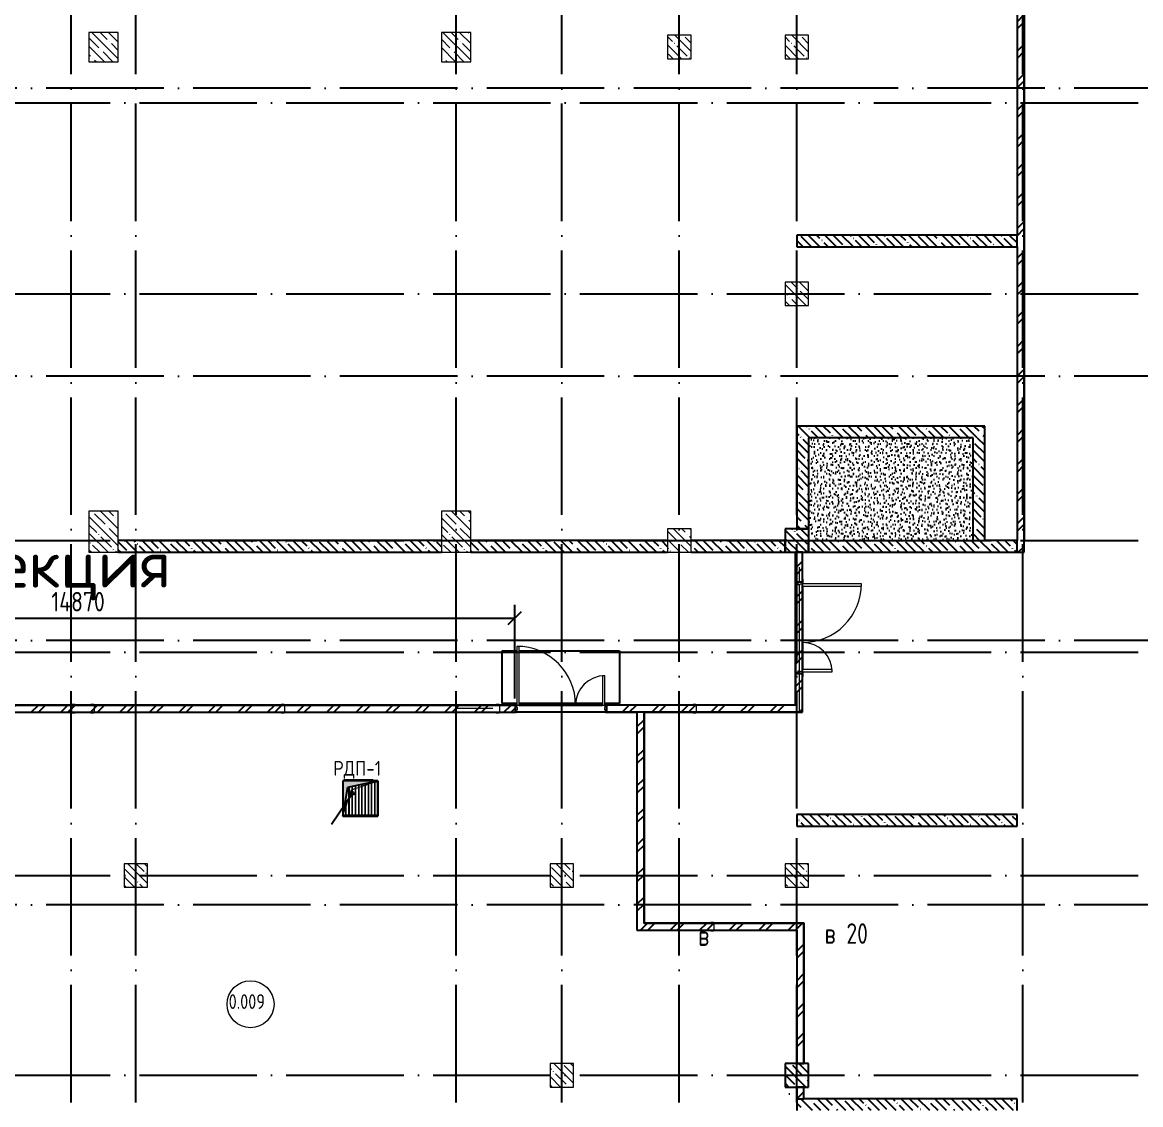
# Model space of a CAD drawing. Header units: millimetres. Extents: x -68946 to 690821, y -552984 to 293768.
# Drawn here: x 134315 to 153351, y 133611 to 152031 of the extents above; entities that cross this region are included whole.
import ezdxf

# ---------------------------------------------------------------- set-up
doc = ezdxf.new("R2010")
doc.units = ezdxf.units.MM
doc.linetypes.add('ADSK_Линия сетки', pattern=[2500, 2000, -250, 0, -250])
doc.layers.get('Defpoints').update_dxf_attribs({"color": 250})
for name, color, linetype, lineweight in [('0) блоки', 250, 'Continuous', 25), ('A-AREA-IDEN', 250, 'Continuous', 9), ('A-DETL', 250, 'Continuous', 5), ('A-DETL-1', 250, 'Continuous', 53), ('A-DETL-GENF', 250, 'Continuous', 9), ('A-DETL-GENF-1', 250, 'Continuous', 5), ('A-DOOR', 250, 'Continuous', 5), ('A-DOOR-1', 250, 'Continuous', 13), ('A-DOOR-FRAM', 250, 'Continuous', 5), ('A-FLOR-1', 250, 'Continuous', 5), ('A-GENM-1', 250, 'Continuous', 5), ('A-GENM-2', 250, 'Continuous', 5), ('A-GENM-IDEN', 250, 'Continuous', 9), ('A-WALL-1', 250, 'Continuous', 50), ('A-WALL-2', 250, 'Continuous', 5), ('A-WALL-3', 250, 'Continuous', 13), ('G-____-____-TEXT', 250, 'Continuous', 9), ('G-ANNO-SYMB-3', 250, 'Continuous', 9), ('G-ANNO-TEXT', 250, 'Continuous', 9), ('I-WALL-1', 250, 'Continuous', 5), ('S-COLS-1', 250, 'Continuous', 5), ('S-COLS-2', 250, 'Continuous', 5), ('S-FNDN-1', 250, 'Continuous', 5), ('Оси-1', 250, 'ADSK_Линия сетки', 9)]:
    doc.layers.add(name, color=color, linetype=linetype, lineweight=lineweight)
doc.styles.add('GOST Common_1', font='', dxfattribs={"width": 0.9, "height": 250})
doc.styles.add('GOST Common_2', font='', dxfattribs={"width": 0.8, "height": 350})
doc.styles.add('ISOCPEUR', font='isocpeur.ttf', dxfattribs={"width": 0.8, "height": 100})
doc.styles.add('ISOCPEUR_6', font='isocpeur.ttf', dxfattribs={"height": 3.5})
doc.styles.get("Standard").update_dxf_attribs({"font": 'ГОСТ тип А.ttf'})
doc.styles.get('GOST Common_1').set_extended_font_data('GOST Common')
doc.styles.get('GOST Common_2').set_extended_font_data('GOST Common')
doc.dimstyles.new('А3', dxfattribs={"dimtxt": 333, "dimasz": 222, "dimexe": 222, "dimexo": 111, "dimgap": 111, "dimtad": 1, "dimtoh": 1, "dimdec": 0, "dimrnd": 0.0015, "dimzin": 0, "dimdsep": 46, "dimtxsty": 'Standard', "dimblk": 'OBLIQUE', "dimcen": 0, "dimclrd": 7, "dimclre": 7, "dimclrt": 7, "dimadec": 0, "dimazin": 0, "dimtfac": 1, "dimtdec": 0, "dimtofl": 0, "dimtmove": 0, "dimatfit": 3, "dimfxl": 1, "dimtolj": 1, "dimtzin": 0, "dimarcsym": 0})
pattern_1 = [(135, (10997.54, 114885.93), (-142.5612, -142.5612), []), (135, (11140.1, 114885.93), (-142.5612, -142.5612), [252.016, -50.403, 3.353, -47.05])]
pattern_2 = [(45, (10997.54, 114885.93), (-251.4472, 251.4472), []), (45, (10997.54, 115266.93), (-251.4472, 251.4472), [])]

# ---------------------------------------------------------------- blocks, each defined once
blk = doc.blocks.new('BSC_Колонна _Прямоугольная - 500x700-V2-АР1_Кладочный план подвала_ Блок 2_ 3')
at = {"layer": 'S-COLS-2'}
h = blk.add_hatch(dxfattribs=at)
h.set_pattern_fill('FP_7', color=256, style=0, pattern_type=2)
h.set_pattern_definition([(135, (-124700, -28475), (-142.5612, -142.5612), []), (135, (-124557.44, -28475), (-142.5612, -142.5612), [252.016, -50.403, 3.353, -47.05])])
h.paths.add_polyline_path([(250, -350), (250, 350), (-250, 350), (-250, -350)])
at = {"layer": 'S-COLS-1'}
for p, q in [((250, 350), (-250, 350)), ((-250, 350), (-250, -350)), ((250, -350), (250, 350)), ((-250, -350), (250, -350))]:
    blk.add_line(p, q, dxfattribs=at)
blk = doc.blocks.new('Дверь_СКБ_2Ст - СОШ_Дв_1570_1550_x2100h _пр_ завертка-35617996-АР1_Кладочный план подвала_ Блок 2_ 3')
at = {"layer": 'A-DOOR'}
h = blk.add_hatch(dxfattribs=at)
h.set_pattern_fill('FP_10', color=256, style=0, pattern_type=2)
h.set_pattern_definition([(135, (1501.41, 124.685), (-14.14214, -14.14214), []), (225, (1501.41, 124.685), (14.14214, -14.14214), [])])
h.paths.add_polyline_path([(797.5, 60), (787.5, 60), (787.5, -60), (797.5, -60)])
at = {"layer": 'A-DOOR-FRAM'}
h = blk.add_hatch(dxfattribs=at)
h.set_pattern_fill('FP_11', color=256, style=0, pattern_type=2)
h.set_pattern_definition([(45, (-621.384, 124.685), (-14.1421, 14.1421), []), (135, (-621.384, 124.685), (-14.1421, -14.1421), [])])
h.paths.add_polyline_path([(-762.5, 60), (-772.5, 60), (-772.5, -60), (-762.5, -60)])
at = {"layer": 'A-DOOR'}
for centre, radius, start, end in [((-737.5, 60), 1000, 0, 90), ((762.5, 60), 500, 90, 180)]:
    blk.add_arc(centre, radius, start, end, dxfattribs=at)
at = {"layer": 'A-DOOR-1'}
for p, q in [((-737.5, 1060), (-737.5, 60)), ((-697.5, 1060), (-737.5, 1060)), ((-697.5, 60), (-697.5, 1060)), ((762.5, 560), (722.5, 560)), ((722.5, 560), (722.5, 60)), ((762.5, 60), (762.5, 560)), ((-737.5, 60), (-697.5, 60)), ((722.5, 60), (762.5, 60))]:
    blk.add_line(p, q, dxfattribs=at)
at = {"layer": 'A-DOOR-FRAM'}
for p, q in [((-747.5, 68), (-817.5, 68)), ((-817.5, 68), (-817.5, 60)), ((-817.5, 60), (-747.5, 60)), ((-762.5, 60), (-772.5, 60)), ((-772.5, 60), (-772.5, -60)), ((-737.5, 60), (-762.5, 60)), ((-762.5, 60), (-762.5, -20)), ((-762.5, -60), (-762.5, 60)), ((-747.5, 60), (-747.5, 68)), ((-737.5, 20), (-737.5, 60)), ((-727.5, 20), (-737.5, 20)), ((-727.5, -20), (-727.5, 20)), ((762.5, 20), (752.5, 20)), ((752.5, 20), (752.5, -20)), ((762.5, 60), (762.5, 20)), ((787.5, 60), (762.5, 60)), ((842.5, 68), (772.5, 68)), ((772.5, 68), (772.5, 60)), ((772.5, 60), (842.5, 60)), ((787.5, -20), (787.5, 60)), ((797.5, 60), (787.5, 60)), ((787.5, 60), (787.5, -60)), ((797.5, -60), (797.5, 60)), ((842.5, 60), (842.5, 68)), ((-747.5, -60), (-817.5, -60)), ((-817.5, -60), (-817.5, -68)), ((-817.5, -68), (-747.5, -68)), ((-772.5, -60), (-762.5, -60)), ((-762.5, -20), (-727.5, -20)), ((-747.5, -20), (-762.5, -20)), ((-762.5, -20), (-762.5, -60)), ((-762.5, -60), (-747.5, -60)), ((-747.5, -60), (-747.5, -20)), ((-747.5, -68), (-747.5, -60)), ((752.5, -20), (787.5, -20)), ((787.5, -20), (772.5, -20)), ((772.5, -20), (772.5, -60)), ((772.5, -60), (787.5, -60)), ((842.5, -60), (772.5, -60)), ((772.5, -60), (772.5, -68)), ((772.5, -68), (842.5, -68)), ((787.5, -60), (787.5, -20)), ((787.5, -60), (797.5, -60)), ((842.5, -68), (842.5, -60))]:
    blk.add_line(p, q, dxfattribs=at)
blk = doc.blocks.new('BSC_Колонна _Прямоугольная - 500x700-V6-АР1_Кладочный план подвала_ Блок 2_ 3')
at = {"layer": 'S-COLS-2'}
h = blk.add_hatch(dxfattribs=at)
h.set_pattern_fill('FP_15', color=256, style=0, pattern_type=2)
h.set_pattern_definition([(135, (-130700, -28475), (-142.5612, -142.5612), []), (135, (-130557.44, -28475), (-142.5612, -142.5612), [252.016, -50.403, 3.353, -47.05])])
h.paths.add_polyline_path([(250, -350), (250, 350), (-250, 350), (-250, -350)])
at = {"layer": 'S-COLS-1'}
for p, q in [((250, 350), (-250, 350)), ((-250, 350), (-250, -350)), ((250, -350), (250, 350)), ((-250, -350), (250, -350))]:
    blk.add_line(p, q, dxfattribs=at)
blk = doc.blocks.new('BSC_Колонна _Прямоугольная - 500х500-31280962-АР1_Кладочный план подвала_ Блок 2_ 3')
at = {"layer": 'S-COLS-2'}
h = blk.add_hatch(dxfattribs=at)
h.set_pattern_fill('FP_17', color=256, style=0, pattern_type=2)
h.set_pattern_definition([(135, (-130700, -36725), (-142.5612, -142.5612), []), (135, (-130557.44, -36725), (-142.5612, -142.5612), [252.016, -50.403, 3.353, -47.05])])
h.paths.add_polyline_path([(-250, -250), (250, -250), (250, 250), (-250, 250)])
at = {"layer": 'S-COLS-1'}
for p, q in [((250, 250), (-250, 250)), ((-250, 250), (-250, -250)), ((250, -250), (250, 250)), ((-250, -250), (250, -250))]:
    blk.add_line(p, q, dxfattribs=at)
blk = doc.blocks.new('BSC_Колонна _Прямоугольная - 400x400-V10-АР1_Кладочный план подвала_ Блок 2_ 3')
at = {"layer": 'S-COLS-2'}
h = blk.add_hatch(dxfattribs=at)
h.set_pattern_fill('FP_22', color=256, style=0, pattern_type=2)
h.set_pattern_definition([(135, (-136500, -36724.94), (-142.5612, -142.5612), []), (135, (-136357.44, -36724.94), (-142.5612, -142.5612), [252.016, -50.403, 3.353, -47.05])])
h.paths.add_polyline_path([(-200, -200), (200, -200), (200, 200), (-200, 200)])
at = {"layer": 'S-COLS-1'}
for p, q in [((200, 200), (-200, 200)), ((-200, 200), (-200, -200)), ((200, -200), (200, 200)), ((-200, -200), (200, -200))]:
    blk.add_line(p, q, dxfattribs=at)
blk = doc.blocks.new('BSC_Колонна _Прямоугольная - 400x400-V31-АР1_Кладочный план подвала_ Блок 2_ 3')
at = {"layer": 'S-COLS-2'}
h = blk.add_hatch(dxfattribs=at)
h.set_pattern_fill('FP_43', color=256, style=0, pattern_type=2)
h.set_pattern_definition([(135, (-136500, -32525), (-142.5612, -142.5612), []), (135, (-136357.44, -32525), (-142.5612, -142.5612), [252.016, -50.403, 3.353, -47.05])])
h.paths.add_polyline_path([(-200, -200), (200, -200), (200, 200), (-200, 200)])
at = {"layer": 'S-COLS-1'}
for p, q in [((200, 200), (-200, 200)), ((-200, 200), (-200, -200)), ((200, -200), (200, 200)), ((-200, -200), (200, -200))]:
    blk.add_line(p, q, dxfattribs=at)
blk = doc.blocks.new('BSC_Колонна _Прямоугольная - 400x400-V36-АР1_Кладочный план подвала_ Блок 2_ 3')
at = {"layer": 'S-COLS-2'}
h = blk.add_hatch(dxfattribs=at)
h.set_pattern_fill('FP_48', color=256, style=0, pattern_type=2)
h.set_pattern_definition([(135, (-132500, -19225), (-142.56192, -142.56192), []), (135, (-132357.44, -19225), (-142.56192, -142.56192), [252.016, -50.403, 3.353, -47.05])])
h.paths.add_polyline_path([(-200, -200), (200, -200), (200, 200), (-200, 200)])
at = {"layer": 'S-COLS-1'}
for p, q in [((200, 200), (-200, 200)), ((-200, 200), (-200, -200)), ((200, -200), (200, 200)), ((-200, -200), (200, -200))]:
    blk.add_line(p, q, dxfattribs=at)
blk = doc.blocks.new('BSC_Колонна _Прямоугольная - 400x400-V37-АР1_Кладочный план подвала_ Блок 2_ 3')
at = {"layer": 'S-COLS-2'}
h = blk.add_hatch(dxfattribs=at)
h.set_pattern_fill('FP_49', color=256, style=0, pattern_type=2)
h.set_pattern_definition([(135, (-125250, -22625), (-142.5612, -142.5612), []), (135, (-125107.44, -22625), (-142.5612, -142.5612), [252.016, -50.403, 3.353, -47.05])])
h.paths.add_polyline_path([(-200, -200), (200, -200), (200, 200), (-200, 200)])
at = {"layer": 'S-COLS-1'}
for p, q in [((200, 200), (-200, 200)), ((-200, 200), (-200, -200)), ((200, -200), (200, 200)), ((-200, -200), (200, -200))]:
    blk.add_line(p, q, dxfattribs=at)
blk = doc.blocks.new('BSC_Колонна _Прямоугольная - 400x400-V38-АР1_Кладочный план подвала_ Блок 2_ 3')
at = {"layer": 'S-COLS-2'}
h = blk.add_hatch(dxfattribs=at)
h.set_pattern_fill('FP_50', color=256, style=0, pattern_type=2)
h.set_pattern_definition([(135, (-132500, -22625), (-142.5612, -142.5612), []), (135, (-132357.44, -22625), (-142.5612, -142.5612), [252.016, -50.403, 3.353, -47.05])])
h.paths.add_polyline_path([(-200, -200), (200, -200), (200, 200), (-200, 200)])
at = {"layer": 'S-COLS-1'}
for p, q in [((200, 200), (-200, 200)), ((-200, 200), (-200, -200)), ((200, -200), (200, 200)), ((-200, -200), (200, -200))]:
    blk.add_line(p, q, dxfattribs=at)
blk = doc.blocks.new('BSC_Колонна _Прямоугольная - 400x400-V39-АР1_Кладочный план подвала_ Блок 2_ 3')
at = {"layer": 'S-COLS-2'}
h = blk.add_hatch(dxfattribs=at)
h.set_pattern_fill('FP_51', color=256, style=0, pattern_type=2)
h.set_pattern_definition([(135, (-136500, -22625), (-142.5612, -142.5612), []), (135, (-136357.44, -22625), (-142.5612, -142.5612), [252.016, -50.403, 3.353, -47.05])])
h.paths.add_polyline_path([(-200, -200), (200, -200), (200, 200), (-200, 200)])
at = {"layer": 'S-COLS-1'}
for p, q in [((200, 200), (-200, 200)), ((-200, 200), (-200, -200)), ((200, -200), (200, 200)), ((-200, -200), (200, -200))]:
    blk.add_line(p, q, dxfattribs=at)
blk = doc.blocks.new('BSC_Колонна _Прямоугольная - 400x400-V75-АР1_Кладочный план подвала_ Блок 2_ 3')
at = {"layer": 'S-COLS-2'}
h = blk.add_hatch(dxfattribs=at)
h.set_pattern_fill('FP_87', color=256, style=0, pattern_type=2)
h.set_pattern_definition([(135, (-134500, -28325), (-142.5612, -142.5612), []), (135, (-134357.44, -28325), (-142.5612, -142.5612), [252.016, -50.403, 3.353, -47.05])])
h.paths.add_polyline_path([(-200, -200), (200, -200), (200, 200), (-200, 200)])
at = {"layer": 'S-COLS-1'}
for p, q in [((200, 200), (-200, 200)), ((-200, 200), (-200, -200)), ((200, -200), (200, 200)), ((-200, -200), (200, -200))]:
    blk.add_line(p, q, dxfattribs=at)
blk = doc.blocks.new('BSC_Колонна _Прямоугольная - 400x400-V76-АР1_Кладочный план подвала_ Блок 2_ 3')
at = {"layer": 'S-COLS-2'}
h = blk.add_hatch(dxfattribs=at)
h.set_pattern_fill('FP_88', color=256, style=0, pattern_type=2)
h.set_pattern_definition([(135, (-134500, -36725.02), (-142.5612, -142.5612), []), (135, (-134357.44, -36725.02), (-142.5612, -142.5612), [252.016, -50.403, 3.353, -47.05])])
h.paths.add_polyline_path([(-200, -200), (200, -200), (200, 200), (-200, 200)])
at = {"layer": 'S-COLS-1'}
for p, q in [((200, 200), (-200, 200)), ((-200, 200), (-200, -200)), ((200, -200), (200, 200)), ((-200, -200), (200, -200))]:
    blk.add_line(p, q, dxfattribs=at)
blk = doc.blocks.new('BSC_Колонна _Прямоугольная - 500х500-V98-АР1_Кладочный план подвала_ Блок 2_ 3')
at = {"layer": 'S-COLS-2'}
h = blk.add_hatch(dxfattribs=at)
h.set_pattern_fill('FP_118', color=256, style=0, pattern_type=2)
h.set_pattern_definition([(135, (-124700.02, -36725), (-142.5612, -142.5612), []), (135, (-124557.46, -36725), (-142.5612, -142.5612), [252.016, -50.403, 3.353, -47.05])])
h.paths.add_polyline_path([(-250, -250), (250, -250), (250, 250), (-250, 250)])
at = {"layer": 'S-COLS-1'}
for p, q in [((250, 250), (-250, 250)), ((-250, 250), (-250, -250)), ((250, -250), (250, 250)), ((-250, -250), (250, -250))]:
    blk.add_line(p, q, dxfattribs=at)
blk = doc.blocks.new('Ом_Арматурная перемычка - A1-0_4-32789151-АР1_Кладочный план подвала_ Блок 2_ 3')
at = {"layer": 'A-GENM-1'}
blk.add_line((-195, 0), (445, 0), dxfattribs=at)
blk = doc.blocks.new('Ом_Перемычка из уголков - A1-0_79-32788947-АР1_Кладочный план подвала_ Блок 2_ 3')
at = {"layer": 'A-GENM-1'}
blk.add_line((-520, 0), (770, 0), dxfattribs=at)
blk = doc.blocks.new('Ом_Перемычка из уголков - A1-1_57 63x100x6-34134793-АР1_Кладочный план подвала_ Блок 2_ 3')
at = {"layer": 'A-GENM-1'}
for p, q in [((-910, 0), (-660, 0)), ((-615, 0), (865, 0)), ((910, 0), (1160, 0))]:
    blk.add_line(p, q, dxfattribs=at)
blk = doc.blocks.new('ADSK_КолоннаНесущая_Швеллер_Гнутый_ГОСТ 8278-83 - 140х60х5_таб_1-32331390-АР1_Кладочный план подвала_ Блок 2_ 3')
at = {"layer": 'S-COLS-1'}
for p, q in [((-16.2, 58), (-16.2, -58)), ((-11.2, -58), (-11.2, 58)), ((43.8, 70), (-4.2, 70)), ((-4.2, 65), (43.8, 65)), ((43.8, 65), (43.8, 70)), ((43.8, -65), (-4.2, -65)), ((-4.2, -70), (43.8, -70)), ((43.8, -70), (43.8, -65))]:
    blk.add_line(p, q, dxfattribs=at)
for centre, radius, start, end in [((-4.2, 58), 12, 90, 180), ((-4.2, 58), 7, 90, 180), ((-4.2, -58), 12, 180, 270), ((-4.2, -58), 7, 180, 270)]:
    blk.add_arc(centre, radius, start, end, dxfattribs=at)
blk = doc.blocks.new('ADSK_КолоннаНесущая_Швеллер_Гнутый_ГОСТ 8278-83 - 140х60х5_таб_1-32823743-АР1_Кладочный план подвала_ Блок 2_ 3')
at = {"layer": 'S-COLS-1'}
for p, q in [((-16.2, 58), (-16.2, -58)), ((-11.2, -58), (-11.2, 58)), ((43.8, 70), (-4.2, 70)), ((-4.2, 65), (43.8, 65)), ((43.8, 65), (43.8, 70)), ((43.8, -65), (-4.2, -65)), ((-4.2, -70), (43.8, -70)), ((43.8, -70), (43.8, -65))]:
    blk.add_line(p, q, dxfattribs=at)
for centre, radius, start, end in [((-4.2, 58), 12, 90, 180), ((-4.2, 58), 7, 90, 180), ((-4.2, -58), 12, 180, 270), ((-4.2, -58), 7, 180, 270)]:
    blk.add_arc(centre, radius, start, end, dxfattribs=at)
blk = doc.blocks.new('230_Приямок стенки вертикально _Фунд_Плита_ - 230_Приямок стенки вертикально _Фунд_Плита_-32143332-АР1_Кладочный план подвала_ Блок 2_ 3')
at = {"layer": 'S-FNDN-1'}
for p, q in [((-22, 193), (22, 207)), ((33, 211), (77, 226)), ((88, 229), (132, 244)), ((143, 248), (187, 262)), ((198, 266), (242, 281)), ((253, 284), (255, 285)), ((-242, -125), (-199, 4)), ((-186, 41), (-150, 150)), ((-150, 150), (-143, 152)), ((-132, 156), (-88, 171)), ((-77, 174), (-33, 189)), ((-285, -255), (-254, -161))]:
    blk.add_line(p, q, dxfattribs=at)
blk = doc.blocks.new('Решетка металлическая РМ-1 _подвал_ - Решетка металлическая РМ-1 _подвал_-V102-АР1_Кладочный план подвала_ Блок 2_ 3')
at = {"layer": 'A-GENM-2'}
for p, q in [((352, 572), (352, 45)), ((364, 45), (364, 574)), ((407, 583), (407, 45)), ((419, 45), (419, 586)), ((462, 595), (462, 45)), ((474, 45), (474, 597)), ((517, 606), (517, 45)), ((529, 45), (529, 609)), ((558, 615), (630, 615)), ((572, 615), (572, 45)), ((584, 45), (584, 615)), ((615, 627), (615, 30)), ((132, 525), (132, 45)), ((144, 45), (144, 528)), ((187, 537), (187, 45)), ((199, 45), (199, 540)), ((242, 549), (242, 45)), ((254, 45), (254, 551)), ((297, 560), (297, 45)), ((309, 45), (309, 563)), ((77, 294), (77, 45)), ((89, 45), (89, 362)), ((630, 45), (33, 45)), ((45, 30), (45, 115))]:
    blk.add_line(p, q, dxfattribs=at)
blk = doc.blocks.new('AAR_СКБ_Марка_Помещения - Номер-17325395-АР1_Кладочный план подвала_ Блок 2_ 3')
at = {"layer": 'A-AREA-IDEN'}
blk.add_circle((0, 1.5), 4, dxfattribs=at)
blk = doc.blocks.new('ADSK_Марка_Перемычка - Экземпляр_ADSK_Позиция-34100395-АР1_Кладочный план подвала_ Блок 2_ 3')
at = {"layer": 'A-GENM-IDEN'}
blk.add_line((-2.5, 0), (2.5, 0), dxfattribs=at)
blk = doc.blocks.new('_Oblique')
at = {"color": 0, "linetype": 'ByBlock', "lineweight": -2}
blk.add_line((-0.5, -0.5), (0.5, 0.5), dxfattribs=at)
blk = doc.blocks.new('*D5412')
at = {"color": 7, "lineweight": -2, "transparency": 16777216}
for p, q in [((127828, 140522), (127828, 142115)), ((142698, 140522), (142698, 142115)), ((127828, 141893), (142698, 141893))]:
    blk.add_line(p, q, dxfattribs=at)
at = {"layer": 'Defpoints', "color": 0, "lineweight": 30, "transparency": 16777216}
for p in [(142698, 141893), (127828, 140411), (142698, 140411)]:
    blk.add_point(p, dxfattribs=at)
at = {"color": 7, "lineweight": -2, "transparency": 16777216, "xscale": 222, "yscale": 222, "zscale": 222, "rotation": 180}
blk.add_blockref('_Oblique', (127828, 141893), dxfattribs=at)
at = {"color": 7, "lineweight": -2, "transparency": 16777216, "xscale": 222, "yscale": 222, "zscale": 222}
blk.add_blockref('_Oblique', (142698, 141893), dxfattribs=at)
at = {"color": 7, "transparency": 16777216, "insert": (135263, 142171), "char_height": 333, "attachment_point": 5}
blk.add_mtext('\\A1;14870', dxfattribs=at)

msp = doc.modelspace()

# ---------------------------------------------------------------- hatches: boundary and pattern name
at = {"layer": '0) блоки'}
h = msp.add_hatch(dxfattribs=at)
h.set_pattern_fill('FP_2', color=256, style=0, pattern_type=2)
h.set_pattern_definition(pattern_2)
h.paths.add_polyline_path([(151247.5374, 143010.9262), (151367.5374, 143010.9262), (151367.5374, 157385.9267), (151247.5374, 157385.9267), (151247.5374, 143210.9262)])
h = msp.add_hatch(dxfattribs=at)
h.set_pattern_fill('FP_2', color=256, style=0, pattern_type=2)
h.set_pattern_definition(pattern_2)
h.paths.add_polyline_path([(147597.5374, 140410.9271), (147597.5374, 142510.9262), (147477.5374, 142510.9262), (147477.5374, 140410.9271)])
h.paths.add_polyline_path([(147597.5374, 142510.9262), (147597.5374, 143010.9262), (147477.5374, 143010.9262), (147477.5374, 142510.9262)])
h = msp.add_hatch(dxfattribs=at)
h.set_pattern_fill('FP_2', color=256, style=0, pattern_type=2)
h.set_pattern_definition(pattern_2)
h.paths.add_polyline_path([(144267.5374, 140290.9271), (147597.5374, 140290.9271), (147597.5374, 140410.9271), (144267.5374, 140410.9271)])
h.paths.add_polyline_path([(142697.5374, 140290.9271), (142697.5374, 140410.9271), (127827.538, 140410.9271), (127827.538, 140290.9271), (142652.5374, 140290.9271)])
h.paths.add_polyline_path([(126257.538, 140290.9271), (126257.538, 140410.9271), (124847.538, 140410.9271), (124847.538, 140290.9271), (126212.538, 140290.9271)])
h = msp.add_hatch(dxfattribs=at)
h.set_pattern_fill('FP_2', color=256, style=0, pattern_type=2)
h.set_pattern_definition(pattern_2)
h.paths.add_polyline_path([(144897.5374, 136580.9271), (144897.5374, 140290.9271), (144777.5374, 140290.9271), (144777.5374, 136580.9271)])
h = msp.add_hatch(dxfattribs=at)
h.set_pattern_fill('FP_2', color=256, style=0, pattern_type=2)
h.set_pattern_definition(pattern_2)
h.paths.add_polyline_path([(147497.5374, 136580.9271), (147497.5374, 136700.9271), (144897.5374, 136700.9271), (144897.5374, 136580.9271), (146194.2262, 136580.9271)])
h = msp.add_hatch(dxfattribs=at)
h.set_pattern_fill('FP_2', color=256, style=0, pattern_type=2)
h.set_pattern_definition(pattern_2)
h.paths.add_polyline_path([(147617.5374, 133710.9262), (147617.5374, 133910.9267), (147497.5374, 133910.9267), (147497.5374, 133710.9262)])
h.paths.add_polyline_path([(147497.5374, 134310.9267), (147617.5374, 134310.9267), (147617.5374, 136700.9271), (147497.5374, 136700.9271), (147497.5374, 134419.608)])
at = {"layer": 'A-DETL-GENF', "lineweight": -2}
msp.add_hatch(color=256, dxfattribs=at).paths.add_polyline_path([(139767.5374, 138520.9262), (139854.3615, 139013.33), (140367.5374, 139120.9262), (139767.5374, 139120.9262), (139767.5374, 138634.6849)])
at = {"layer": 'A-DETL-GENF-1', "lineweight": -2}
h = msp.add_hatch(dxfattribs=at)
h.set_pattern_fill('FP_123', color=256, style=0, pattern_type=2)
h.set_pattern_definition([(0, (10997.537, 114885.926), (203.2, 50.8), [3.353, -149.047, 3.353, -149.047, -812.8]), (0, (10997.537, 114885.926), (203.2, 50.8), [-304.8, 3.353, -301.447, 3.353, -149.047, -355.6]), (0, (10997.537, 114885.926), (203.2, 50.8), [-762, 3.353, -98.247, 3.353, -250.647]), (120, (11073.737, 114911.326), (-145.59409, 150.576362), [3.353, -149.047, 3.353, -149.047, -812.8]), (120, (11073.737, 114911.326), (-145.59409, 150.576362), [-304.8, 3.353, -301.447, 3.353, -149.047, -355.6]), (120, (11073.737, 114911.326), (-145.59409, 150.576362), [-762, 3.353, -98.247, 3.353, -250.647]), (240, (11099.137, 115012.926), (-57.60591, -201.376362), [3.353, -149.047, 3.353, -149.047, -812.8]), (240, (11099.137, 115012.926), (-57.60591, -201.376362), [-304.8, 3.353, -301.447, 3.353, -149.047, -355.6]), (240, (11099.137, 115012.926), (-57.60591, -201.376362), [-762, 3.353, -98.247, 3.353, -250.647])])
h.paths.add_polyline_path([(147697.5374, 143210.9266), (150497.5374, 143210.9266), (150497.5374, 144960.9266), (147697.5374, 144960.9266)])
at = {"layer": 'G-ANNO-TEXT', "lineweight": -2}
h = msp.add_hatch(color=256, dxfattribs=at)
edge = h.paths.add_edge_path()
edge.add_arc((139934.4669, 138908.9868), 25, 0, 360)
at = {"layer": 'I-WALL-1', "lineweight": -2}
h = msp.add_hatch(dxfattribs=at)
h.set_pattern_fill('FP_1', color=256, style=0, pattern_type=2)
h.set_pattern_definition(pattern_1)
h.paths.add_polyline_path([(151247.5374, 148210.894), (151247.5374, 148410.894), (147497.5374, 148410.894), (147497.5374, 148210.894), (148887.4224, 148210.894)])
h = msp.add_hatch(dxfattribs=at)
h.set_pattern_fill('FP_1', color=256, style=0, pattern_type=2)
h.set_pattern_definition(pattern_1)
h.paths.add_polyline_path([(150497.5374, 144960.9266), (150697.5374, 144960.9266), (150697.5374, 145160.9266), (147497.5374, 145160.9266), (147497.5374, 144960.9266), (148887.4224, 144960.9266)])
h = msp.add_hatch(dxfattribs=at)
h.set_pattern_fill('FP_1', color=256, style=0, pattern_type=2)
h.set_pattern_definition(pattern_1)
h.paths.add_polyline_path([(147697.5374, 143410.9266), (147697.5374, 144960.9266), (147497.5374, 144960.9266), (147497.5374, 143410.9266)])
h = msp.add_hatch(dxfattribs=at)
h.set_pattern_fill('FP_1', color=256, style=0, pattern_type=2)
h.set_pattern_definition(pattern_1)
h.paths.add_polyline_path([(150497.5374, 143210.9266), (150697.5374, 143210.9266), (150697.5374, 144960.9266), (150497.5374, 144960.9266)])
h = msp.add_hatch(dxfattribs=at)
h.set_pattern_fill('FP_1', color=256, style=0, pattern_type=2)
h.set_pattern_definition(pattern_1)
h.paths.add_polyline_path([(135947.5374, 143010.9266), (141447.5374, 143010.9266), (141447.5374, 143210.9262), (135947.5374, 143210.9262)])
h = msp.add_hatch(dxfattribs=at)
h.set_pattern_fill('FP_1', color=256, style=0, pattern_type=2)
h.set_pattern_definition(pattern_1)
h.paths.add_polyline_path([(141947.5374, 143010.9262), (145297.5256, 143010.9266), (145297.5256, 143210.9262), (141947.5384, 143210.9262)])
h = msp.add_hatch(dxfattribs=at)
h.set_pattern_fill('FP_1', color=256, style=0, pattern_type=2)
h.set_pattern_definition(pattern_1)
h.paths.add_polyline_path([(147297.5374, 143010.9262), (147297.5374, 143210.9262), (145697.5386, 143210.9262), (145697.5386, 143010.9266)])
h = msp.add_hatch(dxfattribs=at)
h.set_pattern_fill('FP_1', color=256, style=0, pattern_type=2)
h.set_pattern_definition(pattern_1)
h.paths.add_polyline_path([(150497.5374, 143010.9262), (151247.5374, 143010.9262), (151247.5374, 143210.9262), (147697.5374, 143210.9262), (147697.5374, 143010.9262), (148887.4224, 143010.9262)])
h = msp.add_hatch(dxfattribs=at)
h.set_pattern_fill('FP_1', color=256, style=0, pattern_type=2)
h.set_pattern_definition(pattern_1)
h.paths.add_polyline_path([(151247.5155, 138350.9262), (151247.5155, 138550.9262), (147497.5374, 138550.9262), (147497.5374, 138350.9262), (148887.4224, 138350.9262)])
h = msp.add_hatch(dxfattribs=at)
h.set_pattern_fill('FP_1', color=256, style=0, pattern_type=2)
h.set_pattern_definition(pattern_1)
h.paths.add_polyline_path([(151247.5374, 133510.9262), (151247.5374, 133710.9262), (147497.5374, 133710.9262), (147497.5374, 133510.9262), (148887.4224, 133510.9262)])
at = {"layer": 'S-COLS-2', "lineweight": -2}
h = msp.add_hatch(dxfattribs=at)
h.set_pattern_fill('FP_1', color=256, style=0, pattern_type=2)
h.set_pattern_definition(pattern_1)
h.paths.add_polyline_path([(147297.5384, 143010.9266), (147697.5384, 143010.9266), (147697.5374, 143410.9266), (147297.5384, 143410.9266)])
h = msp.add_hatch(dxfattribs=at)
h.set_pattern_fill('FP_1', color=256, style=0, pattern_type=2)
h.set_pattern_definition(pattern_1)
h.paths.add_polyline_path([(147297.5384, 133910.9267), (147697.5384, 133910.9267), (147697.5384, 134310.9267), (147297.5384, 134310.9267)])

# ---------------------------------------------------------------- linework, layer by layer
at = {"layer": '0) блоки'}
for p, q in [((151247.5374, 157385.9267), (151247.5374, 148410.894)), ((151367.5374, 143010.9262), (151367.5374, 157385.9267)), ((151247.5374, 148210.894), (151247.5374, 143210.9262)), ((147477.5374, 140410.9271), (147477.5374, 143010.9266)), ((147597.5374, 140290.9271), (147597.5374, 143010.9262)), ((147477.5374, 140895.9262), (147477.5374, 140410.9271)), ((142652.5374, 140410.9271), (127872.538, 140410.9271)), ((147477.5374, 140410.9271), (144312.5374, 140410.9271)), ((132117.5374, 140290.9271), (142652.5374, 140290.9271)), ((144777.5374, 140290.9271), (144777.5374, 136580.9271)), ((144897.5374, 140290.9271), (147597.5374, 140290.9271)), ((144897.5374, 136700.9271), (144897.5374, 140290.9271)), ((147617.5374, 136700.9271), (144897.5374, 136700.9271)), ((147617.5374, 134310.9267), (147617.5374, 136700.9271)), ((144777.5374, 136580.9271), (147497.5374, 136580.9271)), ((147497.5374, 136580.9271), (147497.5374, 134310.9267)), ((147497.5374, 133910.9267), (147497.5374, 133710.9262)), ((147617.5374, 133710.9262), (147617.5374, 133910.9267))]:
    msp.add_line(p, q, dxfattribs=at)
for points in [[(151367.5374, 157385.9267), (151367.5374, 143202.7257)], [(147477.5374, 143010.9266), (147477.5374, 140410.9271)], [(127827.538, 140410.9271), (142697.5374, 140410.9271)], [(147597.5374, 140290.9271), (144267.5374, 140290.9271)], [(144897.5374, 140290.9271), (144897.5374, 136700.9271), (147617.5374, 136700.9271), (147617.5374, 134310.9267)], [(147617.5374, 133710.9262), (147617.5374, 133910.9267)]]:
    msp.add_lwpolyline(points, dxfattribs=at)
at = {"layer": 'A-DETL', "lineweight": -2}
for p, q in [((147697.5374, 144960.9266), (147697.5374, 143210.9266)), ((150497.5374, 144960.9266), (147697.5374, 144960.9266)), ((150497.5374, 143210.9266), (150497.5374, 144960.9266)), ((147697.5374, 143210.9266), (150497.5374, 143210.9266)), ((139767.5374, 139120.9262), (139767.5374, 138520.9262)), ((140367.5374, 139120.9262), (139767.5374, 139120.9262)), ((139767.5374, 138520.9262), (139854.3615, 139013.33)), ((139854.3615, 139013.33), (140367.5374, 139120.9262))]:
    msp.add_line(p, q, dxfattribs=at)
at = {"layer": 'A-DETL-1', "lineweight": -2}
for p, q in [((140367.5374, 139120.9262), (140367.5374, 138520.9262)), ((140367.5374, 138520.9262), (139767.5374, 138520.9262))]:
    msp.add_line(p, q, dxfattribs=at)
at = {"layer": 'A-FLOR-1', "lineweight": -2}
for p, q in [((142482.5374, 141335.9271), (142732.5374, 141335.9271)), ((142482.5374, 140435.9271), (142482.5374, 141335.9271)), ((142772.5374, 141335.9271), (144482.5374, 141335.9271)), ((144482.5374, 141335.9271), (144482.5374, 140435.9271)), ((142732.5374, 140435.9271), (142482.5374, 140435.9271)), ((144192.5374, 140435.9271), (142772.5374, 140435.9271)), ((144482.5374, 140435.9271), (144232.5374, 140435.9271)), ((140367.5374, 138520.9262), (140367.5374, 139120.9262)), ((139767.5374, 138520.9262), (140367.5374, 138520.9262))]:
    msp.add_line(p, q, dxfattribs=at)
at = {"layer": 'A-WALL-1', "lineweight": -2}
for p, q in [((151247.5374, 148410.894), (147497.5374, 148410.894)), ((147497.5374, 148410.894), (147497.5374, 148210.894)), ((147497.5374, 148210.894), (151247.5374, 148210.894)), ((150697.5374, 145160.9266), (147497.5374, 145160.9266)), ((147497.5374, 145160.9266), (147497.5374, 143410.9266)), ((150697.5374, 143210.9262), (150697.5374, 145160.9266)), ((141447.5374, 143210.9262), (135947.5374, 143210.9262)), ((145297.5256, 143210.9262), (141947.5384, 143210.9262)), ((147297.5374, 143210.9262), (145697.5386, 143210.9262)), ((147297.5374, 143010.9262), (147297.5374, 143210.9262)), ((147697.5374, 143210.9262), (147697.5374, 143010.9262)), ((151247.5374, 143210.9262), (150697.5374, 143210.9262)), ((135947.5374, 143010.9262), (141447.5374, 143010.9262)), ((141947.5384, 143010.9262), (145297.5256, 143010.9262)), ((145697.5386, 143010.9262), (147297.5374, 143010.9262)), ((147697.5374, 143010.9262), (151247.5374, 143010.9262)), ((151247.5155, 138550.9262), (147497.5374, 138550.9262)), ((147497.5374, 138550.9262), (147497.5374, 138350.9262)), ((151247.5155, 138350.9262), (151247.5155, 138550.9262)), ((147497.5374, 138350.9262), (151247.5155, 138350.9262)), ((147497.5374, 133710.9262), (147497.5374, 133510.9262)), ((151247.5374, 133710.9262), (147617.5374, 133710.9262)), ((151247.5374, 133510.9262), (151247.5374, 133710.9262))]:
    msp.add_line(p, q, dxfattribs=at)
at = {"layer": 'A-WALL-2', "lineweight": -2}
for p, q in [((151247.5374, 148210.894), (151247.5374, 148410.894)), ((147497.5374, 143410.9266), (147697.5374, 143410.9266)), ((151247.5374, 143010.9262), (151247.5374, 143210.9262)), ((147497.5374, 134310.9267), (147617.5374, 134310.9267)), ((147617.5374, 133910.9267), (147497.5374, 133910.9267)), ((147497.5374, 133710.9262), (147617.5374, 133710.9262))]:
    msp.add_line(p, q, dxfattribs=at)
at = {"layer": 'A-WALL-3', "lineweight": -2}
for p, q in [((147597.5374, 143010.9262), (147477.5374, 143010.9262)), ((147477.5374, 143010.9262), (147477.5374, 142555.9262)), ((147597.5374, 142555.9262), (147597.5374, 143010.9262)), ((151247.5374, 143010.9262), (151367.5374, 143010.9262)), ((144312.5374, 140290.9271), (144777.5374, 140290.9271))]:
    msp.add_line(p, q, dxfattribs=at)
at = {"layer": 'G-ANNO-TEXT', "lineweight": -2}
msp.add_line((139934.4669, 138908.9868), (139578.8203, 138377.2393), dxfattribs=at)
msp.add_circle((139934.4669, 138908.9868), 25, dxfattribs=at)
at = {"layer": 'I-WALL-1', "lineweight": -2}
for p, q in [((147477.5374, 140965.9262), (147477.5374, 142485.9262)), ((147597.5374, 142435.9262), (147597.5374, 141015.9262)), ((142772.5374, 140410.9271), (144192.5374, 140410.9271)), ((144242.5374, 140290.9271), (142722.5374, 140290.9271)), ((147377.5374, 133790.9267), (147362.5374, 133790.9267))]:
    msp.add_line(p, q, dxfattribs=at)
at = {"layer": 'S-COLS-1', "lineweight": -2}
for p, q in [((147497.5374, 143410.9266), (147297.5384, 143410.9266)), ((147297.5384, 143410.9266), (147297.5384, 143010.9266)), ((147697.5374, 143410.9266), (147497.5374, 143410.9266)), ((147697.5384, 143010.9266), (147697.5384, 143210.9266)), ((147297.5384, 143010.9266), (147697.5384, 143010.9266)), ((147497.5374, 134310.9267), (147297.5384, 134310.9267)), ((147297.5384, 134310.9267), (147297.5384, 133910.9267)), ((147617.5374, 134310.9267), (147497.5374, 134310.9267)), ((147697.5384, 134310.9267), (147617.5374, 134310.9267)), ((147697.5384, 133910.9267), (147697.5384, 134310.9267)), ((147297.5384, 133910.9267), (147497.5374, 133910.9267)), ((147497.5374, 133910.9267), (147617.5374, 133910.9267)), ((147617.5374, 133910.9267), (147697.5384, 133910.9267))]:
    msp.add_line(p, q, dxfattribs=at)
at = {"layer": 'Оси-1', "lineweight": -2}
for p, q in [((135147.5379, 111147.0862), (135147.5379, 176087.9307)), ((136247.5384, 111147.0862), (136247.5384, 176087.9307)), ((141697.5384, 111147.0862), (141697.5384, 176087.9307)), ((143497.5384, 111147.0862), (143497.5384, 176087.9307)), ((145497.5386, 111147.0856), (145497.5386, 176087.9307)), ((147497.5384, 111147.0862), (147497.5384, 176087.9307)), ((151347.5384, 111147.0862), (151347.5384, 176087.9307)), ((166722.1084, 150911.0771), (110317.5374, 150911.0771)), ((76304.6994, 150660.9262), (165452.1084, 150660.9262)), ((76304.6994, 147410.9266), (166722.1084, 147410.9266)), ((166722.1084, 146011.0455), (110317.5374, 146011.0455)), ((76304.6994, 143210.9266), (166722.1084, 143210.9266)), ((166722.1084, 141511.0455), (110317.5374, 141511.0455)), ((76304.6994, 141310.9262), (165452.1084, 141310.9262)), ((76304.6994, 137510.9262), (165452.1084, 137510.9262)), ((166722.1084, 137011.0455), (110317.5374, 137011.0455)), ((76304.6994, 134110.9262), (166722.1084, 134110.9262))]:
    msp.add_line(p, q, dxfattribs=at)

# ---------------------------------------------------------------- block references
at = {"layer": 'A-AREA-IDEN', "lineweight": -2, "xscale": 99.99999999999993, "yscale": 99.99999999999993, "zscale": 99.99999999999993}
msp.add_blockref('AAR_СКБ_Марка_Помещения - Номер-17325395-АР1_Кладочный план подвала_ Блок 2_ 3', (138198.6107, 135170.4654), dxfattribs=at)
at = {"layer": 'A-DOOR', "lineweight": -2, "rotation": 270}
msp.add_blockref('Дверь_СКБ_2Ст - СОШ_Дв_1570_1550_x2100h _пр_ завертка-35617996-АР1_Кладочный план подвала_ Блок 2_ 3', (147537.5374, 141738.4262), dxfattribs=at)
at = {"layer": 'A-DOOR', "lineweight": -2}
msp.add_blockref('Дверь_СКБ_2Ст - СОШ_Дв_1570_1550_x2100h _пр_ завертка-35617996-АР1_Кладочный план подвала_ Блок 2_ 3', (143470.0374, 140350.9271), dxfattribs=at)
at = {"layer": 'A-GENM-1', "lineweight": -2}
for name, p, rotation in [('Ом_Перемычка из уголков - A1-1_57 63x100x6-34134793-АР1_Кладочный план подвала_ Блок 2_ 3', (147537.5374, 141850.9262), 270), ('Ом_Перемычка из уголков - A1-0_79-32788947-АР1_Кладочный план подвала_ Блок 2_ 3', (147537.5374, 141060.9262), 270), ('Ом_Арматурная перемычка - A1-0_4-32789151-АР1_Кладочный план подвала_ Блок 2_ 3', (142129.9237, 140350.9271), 180)]:
    msp.add_blockref(name, p, dxfattribs=dict(at, rotation=rotation))
at = {"layer": 'A-GENM-2', "lineweight": -2}
msp.add_blockref('Решетка металлическая РМ-1 _подвал_ - Решетка металлическая РМ-1 _подвал_-V102-АР1_Кладочный план подвала_ Блок 2_ 3', (139737.5374, 138490.9262), dxfattribs=at)
at = {"layer": 'A-GENM-IDEN', "lineweight": -2, "xscale": 99.99999999999993, "yscale": 99.99999999999993, "zscale": 99.99999999999993}
msp.add_blockref('ADSK_Марка_Перемычка - Экземпляр_ADSK_Позиция-34100395-АР1_Кладочный план подвала_ Блок 2_ 3', (140036.0011, 139146.8013), dxfattribs=at)
at = {"layer": 'S-COLS-1', "lineweight": -2}
for name, p in [('BSC_Колонна _Прямоугольная - 500х500-V98-АР1_Кладочный план подвала_ Блок 2_ 3', (135697.5582, 151610.9262)), ('BSC_Колонна _Прямоугольная - 500х500-31280962-АР1_Кладочный план подвала_ Блок 2_ 3', (141697.5384, 151610.9262)), ('BSC_Колонна _Прямоугольная - 400x400-V76-АР1_Кладочный план подвала_ Блок 2_ 3', (145497.5386, 151610.9492)), ('BSC_Колонна _Прямоугольная - 400x400-V10-АР1_Кладочный план подвала_ Блок 2_ 3', (147497.5384, 151610.8665)), ('BSC_Колонна _Прямоугольная - 400x400-V31-АР1_Кладочный план подвала_ Блок 2_ 3', (147497.5384, 147410.9262)), ('BSC_Колонна _Прямоугольная - 500x700-V2-АР1_Кладочный план подвала_ Блок 2_ 3', (135697.5374, 143360.9266)), ('BSC_Колонна _Прямоугольная - 500x700-V6-АР1_Кладочный план подвала_ Блок 2_ 3', (141697.5384, 143360.9266)), ('BSC_Колонна _Прямоугольная - 400x400-V75-АР1_Кладочный план подвала_ Блок 2_ 3', (145497.5386, 143210.9266)), ('ADSK_КолоннаНесущая_Швеллер_Гнутый_ГОСТ 8278-83 - 140х60х5_таб_1-32823743-АР1_Кладочный план подвала_ Блок 2_ 3', (135168.738, 140350.9271)), ('BSC_Колонна _Прямоугольная - 400x400-V37-АР1_Кладочный план подвала_ Блок 2_ 3', (136247.5384, 137510.9262)), ('BSC_Колонна _Прямоугольная - 400x400-V38-АР1_Кладочный план подвала_ Блок 2_ 3', (143497.5384, 137510.9262)), ('BSC_Колонна _Прямоугольная - 400x400-V39-АР1_Кладочный план подвала_ Блок 2_ 3', (147497.5384, 137510.9262)), ('BSC_Колонна _Прямоугольная - 400x400-V36-АР1_Кладочный план подвала_ Блок 2_ 3', (143497.5384, 134110.9262))]:
    msp.add_blockref(name, p, dxfattribs=at)
at = {"layer": 'S-COLS-1', "lineweight": -2, "rotation": 180}
for p in [(135526.338, 140350.9271), (138766.338, 140350.9271), (142426.338, 140350.9271), (145776.338, 140350.9271), (146076.3374, 136640.9271)]:
    msp.add_blockref('ADSK_КолоннаНесущая_Швеллер_Гнутый_ГОСТ 8278-83 - 140х60х5_таб_1-32331390-АР1_Кладочный план подвала_ Блок 2_ 3', p, dxfattribs=at)
at = {"layer": 'S-FNDN-1', "lineweight": -2}
msp.add_blockref('230_Приямок стенки вертикально _Фунд_Плита_ - 230_Приямок стенки вертикально _Фунд_Плита_-32143332-АР1_Кладочный план подвала_ Блок 2_ 3', (140067.5374, 138820.9262), dxfattribs=at)

# ---------------------------------------------------------------- texts
at = {"layer": 'A-AREA-IDEN', "lineweight": -2, "insert": (137826.9365, 135489.1959), "char_height": 250, "width": 858.607312, "attachment_point": 1, "style": 'ISOCPEUR'}
msp.add_mtext('0.009', dxfattribs=at)
at = {"layer": 'A-GENM-IDEN', "lineweight": -2, "char_height": 250, "attachment_point": 1, "style": 'GOST Common_1'}
for s, insert, width in [('РДП', (139608.6703, 139459.9387), 678.227625), ('-1', (140168.264, 139459.9387), 331.898625)]:
    msp.add_mtext(s, dxfattribs=dict(at, insert=insert, width=width))
at = {"layer": 'G-____-____-TEXT', "color": 7, "insert": (127894.8074, 143210.9266), "char_height": 800, "width": 18169.734652, "attachment_point": 1, "style": 'ISOCPEUR_6'}
msp.add_mtext('-1 этаж, 3 секция', dxfattribs=at)
at = {"layer": 'G-ANNO-SYMB-3', "lineweight": -2, "char_height": 350, "attachment_point": 1, "style": 'GOST Common_2'}
for s, insert, width in [(' 20', (148172.8468, 136697.8676), 602.869), ('\\fGOST Common|b0|i0|c204|p34|;\\W.8;в', (145820.4824, 136663.0684), 243.713), ('\\fGOST Common|b0|i0|c204|p34|;\\W.8;в', (147971.7635, 136697.8676), 243.713)]:
    msp.add_mtext(s, dxfattribs=dict(at, insert=insert, width=width))

# ---------------------------------------------------------------- dimensions: what is measured, and where the dimension line sits
dim = msp.add_linear_dim(base=(142697.5374, 141893.0589), p1=(127827.538, 140410.9271), p2=(142697.5374, 140410.9271), dimstyle='А3')
dim.commit()
dim.dimension.update_dxf_attribs({"geometry": '*D5412', "text_midpoint": (135262.5377, 142170.5589)})

doc.saveas('drawing.dxf')
